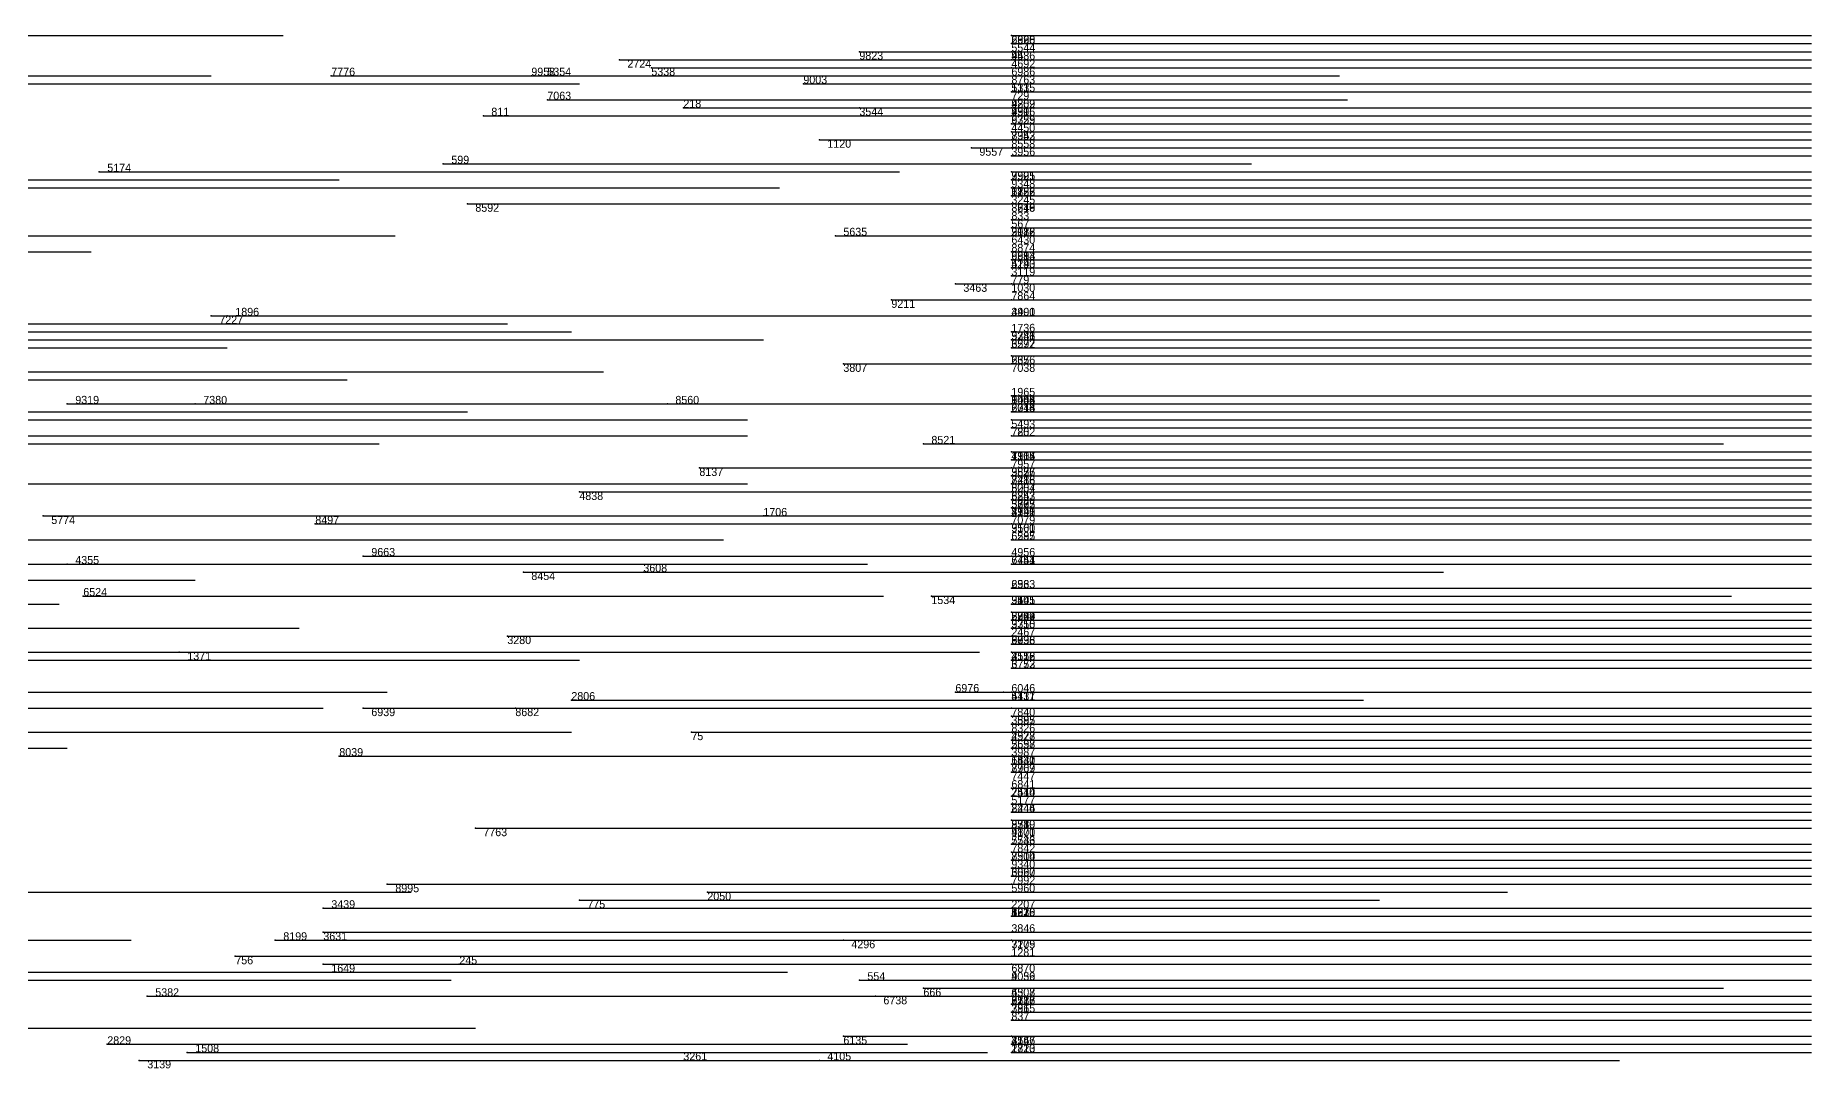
# Model space of a CAD drawing. Extents: x 0 to 1.1, y 0 to 1.
# Drawn here: x 0.878 to 1.1, y 0.501 to 0.63 of the extents above; entities that cross this region are included whole.
import ezdxf

# ---------------------------------------------------------------- set-up
doc = ezdxf.new("R2010")
doc.units = 0
for name, color, linetype in [('Normals', 1, 'CONTINUOUS'), ('Source_points', 5, 'CONTINUOUS'), ('Text', 3, 'CONTINUOUS')]:
    doc.layers.add(name, color=color, linetype=linetype)

msp = doc.modelspace()

# ---------------------------------------------------------------- linework, layer by layer
at = {"layer": 'Normals', "color": 1}
for p, q in [((0.809, 0.63), (0.909, 0.63)), ((1, 0.63, 0.983), (1.1, 0.63, 0.983)), ((1, 0.63, 0.633), (1.1, 0.63, 0.633)), ((1, 0.629, 0.33), (1.1, 0.629, 0.33)), ((1, 0.629, 0.049), (1.1, 0.629, 0.049)), ((0.951, 0.627, 1), (1.051, 0.627, 1)), ((0.955, 0.626), (1.055, 0.626)), ((0.981, 0.628, 1), (1.081, 0.628, 1)), ((1, 0.628, 0.957), (1.1, 0.628, 0.957)), ((1, 0.627, 0.099), (1.1, 0.627, 0.099)), ((1, 0.626, 0.304), (1.1, 0.626, 0.304)), ((1, 0.626, 0.115), (1.1, 0.626, 0.115)), ((0.8, 0.625, 1), (0.9, 0.625, 1)), ((0.846, 0.624), (0.946, 0.624)), ((0.915, 0.625), (1.015, 0.625)), ((0.94, 0.625, 1), (1.04, 0.625, 1)), ((0.941, 0.625), (1.041, 0.625)), ((0.974, 0.624), (1.074, 0.624)), ((1, 0.624, 0.247), (1.1, 0.624, 0.247)), ((1, 0.624, 0.727), (1.1, 0.624, 0.727)), ((0.942, 0.622), (1.042, 0.622)), ((1, 0.623, 0.648), (1.1, 0.623, 0.648)), ((1, 0.623, 0.6), (1.1, 0.623, 0.6)), ((0.934, 0.62), (1.034, 0.62)), ((0.959, 0.621), (1.059, 0.621)), ((0.981, 0.621), (1.081, 0.621)), ((1, 0.621, 0.27), (1.1, 0.621, 0.27)), ((1, 0.621, 0.13), (1.1, 0.621, 0.13)), ((1, 0.621, 0.995), (1.1, 0.621, 0.995)), ((1, 0.621, 0.459), (1.1, 0.621, 0.459)), ((1, 0.62, 0.238), (1.1, 0.62, 0.238)), ((1, 0.62, 0.668), (1.1, 0.62, 0.668)), ((1, 0.619, 0.172), (1.1, 0.619, 0.172)), ((1, 0.618, 0.406), (1.1, 0.618, 0.406)), ((1, 0.618, 0.38), (1.1, 0.618, 0.38)), ((0.976, 0.617), (1.076, 0.617)), ((0.995, 0.616, 1), (1.095, 0.616, 1)), ((1, 0.617, 0.641), (1.1, 0.617, 0.641)), ((1, 0.616, 0.747), (1.1, 0.616, 0.747)), ((1, 0.615, 0.708), (1.1, 0.615, 0.708)), ((0.886, 0.613), (0.986, 0.613)), ((0.929, 0.614, 1), (1.03, 0.614, 1)), ((1, 0.613, 0.867), (1.1, 0.613, 0.867)), ((1, 0.613, 0.786), (1.1, 0.613, 0.786)), ((0.816, 0.612), (0.916, 0.612)), ((0.871, 0.611, 1), (0.971, 0.611, 1)), ((1, 0.612, 0.3), (1.1, 0.612, 0.3)), ((1, 0.612, 0.875), (1.1, 0.612, 0.875)), ((1, 0.611, 0.009), (1.1, 0.611, 0.009)), ((1, 0.611, 0.875), (1.1, 0.611, 0.875)), ((1, 0.611, 0.672), (1.1, 0.611, 0.672)), ((0.932, 0.609, 1), (1.032, 0.609, 1)), ((1, 0.61, 0.76), (1.1, 0.61, 0.76)), ((1, 0.609, 0.555), (1.1, 0.609, 0.555)), ((1, 0.609, 0.334), (1.1, 0.609, 0.334)), ((1, 0.609, 0.526), (1.1, 0.609, 0.526)), ((1, 0.609), (1.1, 0.609)), ((1, 0.607, 0.854), (1.1, 0.607, 0.854)), ((1, 0.607, 0.934), (1.1, 0.607, 0.934)), ((1, 0.606, 0.901), (1.1, 0.606, 0.901)), ((0.823, 0.605), (0.923, 0.605)), ((0.978, 0.605, 1), (1.078, 0.605, 1)), ((1, 0.605, 0.853), (1.1, 0.605, 0.853)), ((1, 0.605, 0.728), (1.1, 0.605, 0.728)), ((1, 0.605, 0.197), (1.1, 0.605, 0.197)), ((0.785, 0.603, 1), (0.885, 0.603, 1)), ((1, 0.603, 0.913), (1.1, 0.603, 0.913)), ((1, 0.603, 0.153), (1.1, 0.603, 0.153)), ((1, 0.603, 0.651), (1.1, 0.603, 0.651)), ((1, 0.603, 0.984), (1.1, 0.603, 0.984)), ((1, 0.602, 0.894), (1.1, 0.602, 0.894)), ((1, 0.601, 0.156), (1.1, 0.601, 0.156)), ((1, 0.6, 0.693), (1.1, 0.6, 0.693)), ((0.993, 0.599, 1), (1.093, 0.599, 1)), ((1, 0.599, 0.965), (1.1, 0.599, 0.965)), ((1, 0.599, 0.977), (1.1, 0.599, 0.977)), ((0.9, 0.595, 1), (1, 0.595, 1)), ((0.902, 0.595, 1), (1.002, 0.595, 1)), ((0.985, 0.597, 1), (1.085, 0.597, 1)), ((1, 0.597, 0.532), (1.1, 0.597, 0.532)), ((1, 0.595, 0.221), (1.1, 0.595, 0.221)), ((1, 0.595, 0.014), (1.1, 0.595, 0.014)), ((0.837, 0.594, 1), (0.937, 0.594, 1)), ((0.845, 0.593), (0.945, 0.593)), ((1, 0.593, 0.73), (1.1, 0.593, 0.73)), ((1, 0.593, 0.933), (1.1, 0.593, 0.933)), ((1, 0.593, 0.672), (1.1, 0.593, 0.672)), ((0.802, 0.591), (0.902, 0.591)), ((0.869, 0.592), (0.969, 0.592)), ((1, 0.592, 0.896), (1.1, 0.592, 0.896)), ((1, 0.592, 0.793), (1.1, 0.592, 0.793)), ((1, 0.591, 0.286), (1.1, 0.591, 0.286)), ((0.979, 0.589, 1), (1.079, 0.589, 1)), ((1, 0.59, 0.54), (1.1, 0.59, 0.54)), ((1, 0.59, 0.621), (1.1, 0.59, 0.621)), ((1, 0.589, 0.689), (1.1, 0.589, 0.689)), ((0.817, 0.587), (0.917, 0.587)), ((0.849, 0.588), (0.949, 0.588)), ((0.882, 0.584), (0.982, 0.584)), ((0.898, 0.584, 1), (0.998, 0.584, 1)), ((0.957, 0.584), (1.057, 0.584)), ((1, 0.585, 0.709), (1.1, 0.585, 0.709)), ((1, 0.585, 0.838), (1.1, 0.585, 0.838)), ((1, 0.585, 0.831), (1.1, 0.585, 0.831)), ((1, 0.585, 0.596), (1.1, 0.585, 0.596)), ((1, 0.584, 0.637), (1.1, 0.584, 0.637)), ((1, 0.584, 0.129), (1.1, 0.584, 0.129)), ((1, 0.584, 0.84), (1.1, 0.584, 0.84)), ((0.832, 0.583, 1), (0.932, 0.583, 1)), ((0.867, 0.582, 1), (0.967, 0.582, 1)), ((1, 0.583, 0.944), (1.1, 0.583, 0.944)), ((1, 0.582, 0.61), (1.1, 0.582, 0.61)), ((0.867, 0.58), (0.967, 0.58)), ((1, 0.581, 0.441), (1.1, 0.581, 0.441)), ((1, 0.58, 0.361), (1.1, 0.58, 0.361)), ((0.821, 0.579, 1), (0.921, 0.579, 1)), ((0.989, 0.579), (1.089, 0.579)), ((1, 0.578, 0.183), (1.1, 0.578, 0.183)), ((0.961, 0.576), (1.061, 0.576)), ((1, 0.577, 0.798), (1.1, 0.577, 0.798)), ((1, 0.577, 0.351), (1.1, 0.577, 0.351)), ((1, 0.576, 0.258), (1.1, 0.576, 0.258)), ((1, 0.576, 0.593), (1.1, 0.576, 0.593)), ((1, 0.576, 0.214), (1.1, 0.576, 0.214)), ((1, 0.575, 0.068), (1.1, 0.575, 0.068)), ((1, 0.575, 0.483), (1.1, 0.575, 0.483)), ((1, 0.575, 0.581), (1.1, 0.575, 0.581)), ((0.84, 0.574, 1), (0.94, 0.574, 1)), ((0.851, 0.574), (0.951, 0.574)), ((0.867, 0.574, 1), (0.967, 0.574, 1)), ((0.946, 0.573), (1.046, 0.573)), ((1, 0.574, 0.599), (1.1, 0.574, 0.599)), ((1, 0.573, 0.17), (1.1, 0.573, 0.17)), ((1, 0.573, 0.675), (1.1, 0.573, 0.675)), ((1, 0.572, 0.794), (1.1, 0.572, 0.794)), ((1, 0.572, 0.875), (1.1, 0.572, 0.875)), ((1, 0.572, 0.509), (1.1, 0.572, 0.509)), ((1, 0.572, 0.275), (1.1, 0.572, 0.275)), ((1, 0.571, 0.537), (1.1, 0.571, 0.537)), ((1, 0.571, 0.612), (1.1, 0.571, 0.612)), ((1, 0.571, 0.97), (1.1, 0.571, 0.97)), ((1, 0.571, 0.563), (1.1, 0.571, 0.563)), ((0.879, 0.57, 1), (0.979, 0.57, 1)), ((0.913, 0.569), (1.013, 0.569)), ((0.969, 0.57, 1), (1.069, 0.57, 1)), ((1, 0.57, 0.938), (1.1, 0.57, 0.938)), ((1, 0.57, 0.685), (1.1, 0.57, 0.685)), ((1, 0.57, 0.479), (1.1, 0.57, 0.479)), ((1, 0.569, 0.407), (1.1, 0.569, 0.407)), ((1, 0.569, 0.387), (1.1, 0.569, 0.387)), ((0.864, 0.567, 1), (0.964, 0.567, 1)), ((1, 0.567, 0.569), (1.1, 0.567, 0.569)), ((1, 0.567, 0.567), (1.1, 0.567, 0.567)), ((0.851, 0.564, 1), (0.951, 0.564, 1)), ((0.882, 0.564, 1), (0.982, 0.564, 1)), ((0.919, 0.565), (1.019, 0.565)), ((1, 0.565, 0.299), (1.1, 0.565, 0.299)), ((1, 0.564, 0.073), (1.1, 0.564, 0.073)), ((1, 0.564, 0.792), (1.1, 0.564, 0.792)), ((0.798, 0.562), (0.898, 0.562)), ((0.939, 0.563), (1.039, 0.563)), ((0.954, 0.563, 1), (1.054, 0.563, 1)), ((0.884, 0.56), (0.984, 0.56)), ((0.99, 0.56, 1), (1.09, 0.56, 1)), ((1, 0.561, 0.519), (1.1, 0.561, 0.519)), ((1, 0.561, 0.34), (1.1, 0.561, 0.34)), ((0.781, 0.559), (0.881, 0.559)), ((1, 0.559, 0.93), (1.1, 0.559, 0.93)), ((1, 0.559, 0.513), (1.1, 0.559, 0.513)), ((1, 0.559, 0.529), (1.1, 0.559, 0.529)), ((1, 0.558, 0.208), (1.1, 0.558, 0.208)), ((0.811, 0.556), (0.911, 0.556)), ((0.937, 0.555), (1.037, 0.555)), ((1, 0.557, 0.372), (1.1, 0.557, 0.372)), ((1, 0.557, 0.422), (1.1, 0.557, 0.422)), ((1, 0.557, 0.752), (1.1, 0.557, 0.752)), ((1, 0.557, 0.174), (1.1, 0.557, 0.174)), ((1, 0.556, 0.133), (1.1, 0.556, 0.133)), ((1, 0.555, 0.662), (1.1, 0.555, 0.662)), ((0.825, 0.553, 1), (0.925, 0.553, 1)), ((0.896, 0.553, 1), (0.996, 0.553, 1)), ((1, 0.554, 0.209), (1.1, 0.554, 0.209)), ((1, 0.554, 0.231), (1.1, 0.554, 0.231)), ((1, 0.554, 0.023), (1.1, 0.554, 0.023)), ((1, 0.554, 0.863), (1.1, 0.554, 0.863)), ((1, 0.554, 0.965), (1.1, 0.554, 0.965)), ((1, 0.553, 0.6), (1.1, 0.553, 0.6)), ((0.846, 0.552, 1), (0.946, 0.552, 1)), ((1, 0.552, 0.458), (1.1, 0.552, 0.458)), ((1, 0.552, 0.304), (1.1, 0.552, 0.304)), ((1, 0.552, 0.875), (1.1, 0.552, 0.875)), ((1, 0.551, 0.052), (1.1, 0.551, 0.052)), ((0.822, 0.548, 1), (0.922, 0.548, 1)), ((0.945, 0.547), (1.044, 0.547)), ((0.993, 0.548, 1), (1.093, 0.548, 1)), ((0.999, 0.548, 1), (1.099, 0.548, 1)), ((1, 0.548, 0.47), (1.1, 0.548, 0.47)), ((1, 0.548, 0.544), (1.1, 0.548, 0.544)), ((0.814, 0.546, 1), (0.914, 0.546, 1)), ((0.919, 0.546), (1.019, 0.546)), ((0.938, 0.546), (1.038, 0.546)), ((1, 0.546, 0.067), (1.1, 0.546, 0.067)), ((1, 0.545, 0.677), (1.1, 0.545, 0.677)), ((1, 0.544, 0.229), (1.1, 0.544, 0.229)), ((1, 0.544, 0.462), (1.1, 0.544, 0.462)), ((0.845, 0.543), (0.945, 0.543)), ((0.96, 0.543, 1), (1.06, 0.543, 1)), ((1, 0.543, 0.375), (1.1, 0.543, 0.375)), ((1, 0.542, 0.288), (1.1, 0.542, 0.288)), ((1, 0.542, 0.785), (1.1, 0.542, 0.785)), ((0.782, 0.541), (0.882, 0.541)), ((0.916, 0.54, 1), (1.016, 0.54, 1)), ((1, 0.541, 0.426), (1.1, 0.541, 0.426)), ((1, 0.54, 0.585), (1.1, 0.54, 0.585)), ((1, 0.54, 0.889), (1.1, 0.54, 0.889)), ((1, 0.54, 0.717), (1.1, 0.54, 0.717)), ((1, 0.539, 0.37), (1.1, 0.539, 0.37)), ((1, 0.539, 0.94), (1.1, 0.539, 0.94)), ((1, 0.538, 0.853), (1.1, 0.538, 0.853)), ((1, 0.538, 0.863), (1.1, 0.538, 0.863)), ((1, 0.536, 0.742), (1.1, 0.536, 0.742)), ((1, 0.535, 0.898), (1.1, 0.535, 0.898)), ((1, 0.535, 0.071), (1.1, 0.535, 0.071)), ((1, 0.535, 0.518), (1.1, 0.535, 0.518)), ((1, 0.534, 0.471), (1.1, 0.534, 0.471)), ((1, 0.533, 0.128), (1.1, 0.533, 0.128)), ((0.933, 0.531, 1), (1.033, 0.531, 1)), ((1, 0.532, 0.057), (1.1, 0.532, 0.057)), ((1, 0.531, 0.358), (1.1, 0.531, 0.358)), ((1, 0.531, 0.865), (1.1, 0.531, 0.865)), ((1, 0.531, 0.572), (1.1, 0.531, 0.572)), ((1, 0.531, 0.946), (1.1, 0.531, 0.946)), ((1, 0.529, 0.172), (1.1, 0.529, 0.172)), ((1, 0.529, 0.842), (1.1, 0.529, 0.842)), ((1, 0.528, 0.233), (1.1, 0.528, 0.233)), ((1, 0.527, 0.94), (1.1, 0.527, 0.94)), ((1, 0.527, 0.678), (1.1, 0.527, 0.678)), ((0.922, 0.524, 1), (1.022, 0.524, 1)), ((1, 0.526, 0.413), (1.1, 0.526, 0.413)), ((1, 0.525, 0.786), (1.1, 0.525, 0.786)), ((1, 0.525, 0.135), (1.1, 0.525, 0.135)), ((1, 0.525, 0.82), (1.1, 0.525, 0.82)), ((1, 0.524, 0.106), (1.1, 0.524, 0.106)), ((0.825, 0.523, 1), (0.925, 0.523, 1)), ((0.946, 0.522, 1), (1.046, 0.522, 1)), ((0.962, 0.523, 1), (1.062, 0.523, 1)), ((0.914, 0.521, 1), (1.014, 0.521, 1)), ((1, 0.521, 0.042), (1.1, 0.521, 0.042)), ((1, 0.521, 0.911), (1.1, 0.521, 0.911)), ((1, 0.521, 0.714), (1.1, 0.521, 0.714)), ((1, 0.521, 0.369), (1.1, 0.521, 0.369)), ((1, 0.52, 0.361), (1.1, 0.52, 0.361)), ((0.914, 0.518), (1.014, 0.518)), ((1, 0.518, 0.391), (1.1, 0.518, 0.391)), ((0.79, 0.517, 1), (0.89, 0.517, 1)), ((0.903, 0.515), (1.003, 0.515)), ((0.908, 0.517, 1), (1.008, 0.517, 1)), ((0.979, 0.517, 1), (1.079, 0.517, 1)), ((1, 0.517, 0.146), (1.1, 0.517, 0.146)), ((1, 0.517, 0.269), (1.1, 0.517, 0.269)), ((1, 0.515, 0.543), (1.1, 0.515, 0.543)), ((0.85, 0.513), (0.95, 0.513)), ((0.872, 0.513, 1), (0.972, 0.513, 1)), ((0.914, 0.514, 1), (1.014, 0.514, 1)), ((0.931, 0.514, 1), (1.031, 0.514, 1)), ((1, 0.514, 0.496), (1.1, 0.514, 0.496)), ((0.831, 0.512), (0.93, 0.512)), ((0.981, 0.512, 1), (1.081, 0.512, 1)), ((0.989, 0.511, 1), (1.089, 0.511, 1)), ((1, 0.512, 0.932), (1.1, 0.512, 0.932)), ((1, 0.512, 0.905), (1.1, 0.512, 0.905)), ((0.892, 0.51, 1), (0.992, 0.51, 1)), ((0.983, 0.51, 1), (1.083, 0.51, 1)), ((1, 0.51, 0.731), (1.1, 0.51, 0.731)), ((1, 0.51, 0.484), (1.1, 0.51, 0.484)), ((1, 0.51, 0.833), (1.1, 0.51, 0.833)), ((1, 0.509, 0.404), (1.1, 0.509, 0.404)), ((1, 0.509, 0.939), (1.1, 0.509, 0.939)), ((1, 0.509, 0.002), (1.1, 0.509, 0.002)), ((1, 0.508, 0.044), (1.1, 0.508, 0.044)), ((1, 0.508, 0.209), (1.1, 0.508, 0.209)), ((1, 0.507, 0.073), (1.1, 0.507, 0.073)), ((0.833, 0.506), (0.933, 0.506)), ((0.887, 0.504, 1), (0.987, 0.504, 1)), ((0.979, 0.505), (1.079, 0.505)), ((1, 0.505, 0.995), (1.1, 0.505, 0.995)), ((1, 0.505, 0.522), (1.1, 0.505, 0.522)), ((1, 0.504, 0.088), (1.1, 0.504, 0.088)), ((0.891, 0.502), (0.991, 0.502)), ((0.897, 0.503, 1), (0.997, 0.503, 1)), ((0.959, 0.502), (1.059, 0.502)), ((0.976, 0.502), (1.076, 0.502)), ((1, 0.503, 0.463), (1.1, 0.503, 0.463)), ((1, 0.503, 0.319), (1.1, 0.503, 0.319))]:
    msp.add_line(p, q, dxfattribs=at)
at = {"layer": 'Source_points', "color": 5}
for p in [(1, 0.63, 0.983), (1, 0.63, 0.633), (1, 0.629, 0.33), (1, 0.629, 0.049), (0.951, 0.627, 1), (0.955, 0.626), (0.981, 0.628, 1), (1, 0.628, 0.957), (1, 0.627, 0.099), (1, 0.626, 0.304), (1, 0.626, 0.115), (0.915, 0.625), (0.94, 0.625, 1), (0.941, 0.625), (0.974, 0.624), (1, 0.624, 0.247), (1, 0.624, 0.727), (0.942, 0.622), (1, 0.623, 0.648), (1, 0.623, 0.6), (0.934, 0.62), (0.959, 0.621), (0.981, 0.621), (1, 0.621, 0.27), (1, 0.621, 0.13), (1, 0.621, 0.995), (1, 0.621, 0.459), (1, 0.62, 0.238), (1, 0.62, 0.668), (1, 0.619, 0.172), (1, 0.618, 0.406), (1, 0.618, 0.38), (0.976, 0.617), (0.995, 0.616, 1), (1, 0.617, 0.641), (1, 0.616, 0.747), (1, 0.615, 0.708), (0.886, 0.613), (0.929, 0.614, 1), (1, 0.613, 0.867), (1, 0.613, 0.786), (1, 0.612, 0.3), (1, 0.612, 0.875), (1, 0.611, 0.009), (1, 0.611, 0.875), (1, 0.611, 0.672), (0.932, 0.609, 1), (1, 0.61, 0.76), (1, 0.609, 0.555), (1, 0.609, 0.334), (1, 0.609, 0.526), (1, 0.609), (1, 0.607, 0.854), (1, 0.607, 0.934), (1, 0.606, 0.901), (0.978, 0.605, 1), (1, 0.605, 0.853), (1, 0.605, 0.728), (1, 0.605, 0.197), (1, 0.603, 0.913), (1, 0.603, 0.153), (1, 0.603, 0.651), (1, 0.603, 0.984), (1, 0.602, 0.894), (1, 0.601, 0.156), (1, 0.6, 0.693), (0.993, 0.599, 1), (1, 0.599, 0.965), (1, 0.599, 0.977), (0.9, 0.595, 1), (0.902, 0.595, 1), (0.985, 0.597, 1), (1, 0.597, 0.532), (1, 0.595, 0.221), (1, 0.595, 0.014), (1, 0.593, 0.73), (1, 0.593, 0.933), (1, 0.593, 0.672), (1, 0.592, 0.896), (1, 0.592, 0.793), (1, 0.591, 0.286), (0.979, 0.589, 1), (1, 0.59, 0.54), (1, 0.59, 0.621), (1, 0.589, 0.689), (0.882, 0.584), (0.898, 0.584, 1), (0.957, 0.584), (1, 0.585, 0.709), (1, 0.585, 0.838), (1, 0.585, 0.831), (1, 0.585, 0.596), (1, 0.584, 0.637), (1, 0.584, 0.129), (1, 0.584, 0.84), (1, 0.583, 0.944), (1, 0.582, 0.61), (1, 0.581, 0.441), (1, 0.58, 0.361), (0.989, 0.579), (1, 0.578, 0.183), (0.961, 0.576), (1, 0.577, 0.798), (1, 0.577, 0.351), (1, 0.576, 0.258), (1, 0.576, 0.593), (1, 0.576, 0.214), (1, 0.575, 0.068), (1, 0.575, 0.483), (1, 0.575, 0.581), (0.946, 0.573), (1, 0.574, 0.599), (1, 0.573, 0.17), (1, 0.573, 0.675), (1, 0.572, 0.794), (1, 0.572, 0.875), (1, 0.572, 0.509), (1, 0.572, 0.275), (1, 0.571, 0.537), (1, 0.571, 0.612), (1, 0.571, 0.97), (1, 0.571, 0.563), (0.879, 0.57, 1), (0.913, 0.569), (0.969, 0.57, 1), (1, 0.57, 0.938), (1, 0.57, 0.685), (1, 0.57, 0.479), (1, 0.569, 0.407), (1, 0.569, 0.387), (1, 0.567, 0.569), (1, 0.567, 0.567), (0.882, 0.564, 1), (0.919, 0.565), (1, 0.565, 0.299), (1, 0.564, 0.073), (1, 0.564, 0.792), (0.939, 0.563), (0.954, 0.563, 1), (0.884, 0.56), (0.99, 0.56, 1), (1, 0.561, 0.519), (1, 0.561, 0.34), (1, 0.559, 0.93), (1, 0.559, 0.513), (1, 0.559, 0.529), (1, 0.558, 0.208), (0.937, 0.555), (1, 0.557, 0.372), (1, 0.557, 0.422), (1, 0.557, 0.752), (1, 0.557, 0.174), (1, 0.556, 0.133), (1, 0.555, 0.662), (0.896, 0.553, 1), (1, 0.554, 0.209), (1, 0.554, 0.231), (1, 0.554, 0.023), (1, 0.554, 0.863), (1, 0.554, 0.965), (1, 0.553, 0.6), (1, 0.552, 0.458), (1, 0.552, 0.304), (1, 0.552, 0.875), (1, 0.551, 0.052), (0.945, 0.547), (0.993, 0.548, 1), (0.999, 0.548, 1), (1, 0.548, 0.47), (1, 0.548, 0.544), (0.919, 0.546), (0.938, 0.546), (1, 0.546, 0.067), (1, 0.545, 0.677), (1, 0.544, 0.229), (1, 0.544, 0.462), (0.96, 0.543, 1), (1, 0.543, 0.375), (1, 0.542, 0.288), (1, 0.542, 0.785), (0.916, 0.54, 1), (1, 0.541, 0.426), (1, 0.54, 0.585), (1, 0.54, 0.889), (1, 0.54, 0.717), (1, 0.539, 0.37), (1, 0.539, 0.94), (1, 0.538, 0.853), (1, 0.538, 0.863), (1, 0.536, 0.742), (1, 0.535, 0.898), (1, 0.535, 0.071), (1, 0.535, 0.518), (1, 0.534, 0.471), (1, 0.533, 0.128), (0.933, 0.531, 1), (1, 0.532, 0.057), (1, 0.531, 0.358), (1, 0.531, 0.865), (1, 0.531, 0.572), (1, 0.531, 0.946), (1, 0.529, 0.172), (1, 0.529, 0.842), (1, 0.528, 0.233), (1, 0.527, 0.94), (1, 0.527, 0.678), (0.922, 0.524, 1), (1, 0.526, 0.413), (1, 0.525, 0.786), (1, 0.525, 0.135), (1, 0.525, 0.82), (1, 0.524, 0.106), (0.946, 0.522, 1), (0.962, 0.523, 1), (0.914, 0.521, 1), (1, 0.521, 0.042), (1, 0.521, 0.911), (1, 0.521, 0.714), (1, 0.521, 0.369), (1, 0.52, 0.361), (0.914, 0.518), (1, 0.518, 0.391), (0.903, 0.515), (0.908, 0.517, 1), (0.979, 0.517, 1), (1, 0.517, 0.146), (1, 0.517, 0.269), (1, 0.515, 0.543), (0.914, 0.514, 1), (0.931, 0.514, 1), (1, 0.514, 0.496), (0.981, 0.512, 1), (0.989, 0.511, 1), (1, 0.512, 0.932), (1, 0.512, 0.905), (0.892, 0.51, 1), (0.983, 0.51, 1), (1, 0.51, 0.731), (1, 0.51, 0.484), (1, 0.51, 0.833), (1, 0.509, 0.404), (1, 0.509, 0.939), (1, 0.509, 0.002), (1, 0.508, 0.044), (1, 0.508, 0.209), (1, 0.507, 0.073), (0.887, 0.504, 1), (0.979, 0.505), (1, 0.505, 0.995), (1, 0.505, 0.522), (1, 0.504, 0.088), (0.891, 0.502), (0.897, 0.503, 1), (0.959, 0.502), (0.976, 0.502), (1, 0.503, 0.463), (1, 0.503, 0.319)]:
    msp.add_point(p, dxfattribs=at)

# ---------------------------------------------------------------- texts
at = {"layer": 'Text', "color": 3}
for s, p in [('5390', (1, 0.629, 0.633)), ('5544', (1, 0.628, 0.33)), ('2925', (1, 0.629, 0.983)), ('6668', (1, 0.629, 0.049)), ('7776', (0.915, 0.625)), ('9958', (0.94, 0.625, 1)), ('5354', (0.942, 0.625)), ('2724', (0.952, 0.626, 1)), ('5338', (0.955, 0.625)), ('9823', (0.981, 0.627, 1)), ('4586', (1, 0.627, 0.099)), ('4692', (1, 0.626, 0.304)), ('9436', (1, 0.627, 0.957)), ('6986', (1, 0.625, 0.115)), ('9003', (0.974, 0.624)), ('5115', (1, 0.623, 0.6)), ('8763', (1, 0.624, 0.727)), ('1335', (1, 0.623, 0.247)), ('7063', (0.942, 0.622)), ('218', (0.959, 0.621)), ('4259', (1, 0.621, 0.13)), ('9802', (1, 0.621, 0.459)), ('729', (1, 0.622, 0.648)), ('811', (0.935, 0.62)), ('3544', (0.981, 0.62)), ('430', (1, 0.62, 0.27)), ('9516', (1, 0.62, 0.668)), ('9355', (1, 0.619, 0.172)), ('7995', (1, 0.62, 0.995)), ('6729', (1, 0.619, 0.238)), ('4450', (1, 0.618, 0.406)), ('8953', (1, 0.617, 0.641)), ('7342', (1, 0.617, 0.38)), ('599', (0.93, 0.614, 1)), ('1120', (0.977, 0.616)), ('9557', (0.996, 0.615, 1)), ('3956', (1, 0.615, 0.708)), ('8558', (1, 0.616, 0.747)), ('5174', (0.887, 0.613)), ('392', (1, 0.612, 0.867)), ('9501', (1, 0.612, 0.875)), ('7595', (1, 0.612, 0.786)), ('5286', (1, 0.61, 0.875)), ('9348', (1, 0.611, 0.3)), ('2825', (1, 0.61, 0.009)), ('6732', (1, 0.61, 0.672)), ('1153', (1, 0.61, 0.76)), ('8592', (0.933, 0.608, 1)), ('3245', (1, 0.609, 0.555)), ('3346', (1, 0.608, 0.334)), ('3618', (1, 0.608, 0.526)), ('8219', (1, 0.608)), ('5635', (0.979, 0.605, 1)), ('567', (1, 0.606, 0.854)), ('3176', (1, 0.605, 0.728)), ('833', (1, 0.607, 0.934)), ('9012', (1, 0.605, 0.901)), ('2988', (1, 0.605, 0.853)), ('8874', (1, 0.603, 0.651)), ('6430', (1, 0.604, 0.197)), ('4293', (1, 0.601, 0.894)), ('5140', (1, 0.601, 0.156)), ('9614', (1, 0.602, 0.984)), ('6594', (1, 0.602, 0.913)), ('6983', (1, 0.602, 0.153)), ('3119', (1, 0.6, 0.693)), ('779', (1, 0.599, 0.965)), ('3463', (0.994, 0.598, 1)), ('7864', (1, 0.597, 0.532)), ('1030', (1, 0.598, 0.977)), ('7227', (0.901, 0.594, 1)), ('1896', (0.903, 0.595, 1)), ('9211', (0.985, 0.596, 1)), ('4900', (1, 0.595, 0.014)), ('3491', (1, 0.595, 0.221)), ('5786', (1, 0.592, 0.933)), ('9283', (1, 0.592, 0.793)), ('9341', (1, 0.592, 0.672)), ('1736', (1, 0.593, 0.73)), ('3572', (1, 0.591, 0.286)), ('6297', (1, 0.591, 0.896)), ('3807', (0.979, 0.588, 1)), ('667', (1, 0.589, 0.54)), ('2356', (1, 0.589, 0.621)), ('7038', (1, 0.588, 0.689)), ('1965', (1, 0.585, 0.838)), ('9319', (0.883, 0.584)), ('7380', (0.899, 0.584, 1)), ('8560', (0.958, 0.584)), ('9008', (1, 0.584, 0.596)), ('9466', (1, 0.584, 0.84)), ('6042', (1, 0.584, 0.831)), ('2046', (1, 0.583, 0.637)), ('2344', (1, 0.583, 0.129)), ('6713', (1, 0.583, 0.944)), ('1454', (1, 0.584, 0.709)), ('5493', (1, 0.581, 0.61)), ('8521', (0.99, 0.579)), ('7252', (1, 0.58, 0.441)), ('7802', (1, 0.58, 0.361)), ('4907', (1, 0.577, 0.183)), ('7164', (1, 0.577, 0.351)), ('1315', (1, 0.577, 0.798)), ('8137', (0.961, 0.575)), ('3827', (1, 0.575, 0.258)), ('3855', (1, 0.575, 0.068)), ('9576', (1, 0.575, 0.214)), ('8218', (1, 0.574, 0.581)), ('7957', (1, 0.576, 0.593)), ('7486', (1, 0.574, 0.483)), ('4838', (0.946, 0.572)), ('5207', (1, 0.573, 0.599)), ('8054', (1, 0.573, 0.675)), ('8357', (1, 0.572, 0.509)), ('8843', (1, 0.572, 0.275)), ('62', (1, 0.572, 0.17)), ('1706', (0.969, 0.57, 1)), ('4940', (1, 0.57, 0.938)), ('3377', (1, 0.571, 0.794)), ('3663', (1, 0.571, 0.875)), ('3695', (1, 0.571, 0.537)), ('5707', (1, 0.571, 0.612)), ('8191', (1, 0.57, 0.97)), ('8542', (1, 0.57, 0.563)), ('7795', (1, 0.57, 0.479)), ('5774', (0.88, 0.569, 1)), ('8497', (0.913, 0.569)), ('3101', (1, 0.568, 0.407)), ('9560', (1, 0.568, 0.387)), ('7079', (1, 0.569, 0.685)), ('5295', (1, 0.567, 0.569)), ('6587', (1, 0.567, 0.567)), ('4355', (0.883, 0.564, 1)), ('9663', (0.92, 0.565)), ('3608', (0.954, 0.563, 1)), ('4956', (1, 0.565, 0.299)), ('6754', (1, 0.564, 0.073)), ('7441', (1, 0.564, 0.792)), ('8454', (0.94, 0.562)), ('696', (1, 0.561, 0.519)), ('2533', (1, 0.561, 0.34)), ('6524', (0.884, 0.56)), ('1534', (0.99, 0.559, 1)), ('3105', (1, 0.559, 0.93)), ('9441', (1, 0.559, 0.513)), ('9541', (1, 0.559, 0.529)), ('3749', (1, 0.557, 0.752)), ('5924', (1, 0.557, 0.208)), ('8267', (1, 0.557, 0.174)), ('2809', (1, 0.557, 0.372)), ('3280', (0.937, 0.554)), ('3715', (1, 0.556, 0.422)), ('583', (1, 0.554, 0.231)), ('5098', (1, 0.554, 0.863)), ('9350', (1, 0.556, 0.133)), ('97', (1, 0.554, 0.209)), ('893', (1, 0.554, 0.023)), ('2467', (1, 0.555, 0.662)), ('6096', (1, 0.554, 0.965)), ('1371', (0.897, 0.552, 1)), ('4578', (1, 0.552, 0.875)), ('3116', (1, 0.552, 0.6)), ('2152', (1, 0.552, 0.458)), ('3773', (1, 0.551, 0.304)), ('6752', (1, 0.551, 0.052)), ('6976', (0.993, 0.548, 1)), ('6046', (1, 0.548, 1)), ('2806', (0.945, 0.547)), ('4417', (1, 0.547, 0.47)), ('5131', (1, 0.547, 0.544)), ('6939', (0.92, 0.545)), ('8682', (0.938, 0.545)), ('3597', (1, 0.544, 0.229)), ('3885', (1, 0.544, 0.677)), ('8326', (1, 0.543, 0.462)), ('7840', (1, 0.545, 0.067)), ('75', (0.96, 0.542, 1)), ('4977', (1, 0.542, 0.288)), ('5597', (1, 0.541, 0.785)), ('2528', (1, 0.542, 0.375)), ('2658', (1, 0.541, 0.426)), ('8039', (0.916, 0.54, 1)), ('3987', (1, 0.54, 0.889)), ('6837', (1, 0.539, 0.717)), ('1440', (1, 0.539, 0.585)), ('1631', (1, 0.539, 0.37)), ('8967', (1, 0.538, 0.863)), ('7709', (1, 0.538, 0.94)), ('7447', (1, 0.537, 0.853)), ('5177', (1, 0.534, 0.071)), ('6841', (1, 0.536, 0.742)), ('2544', (1, 0.535, 0.898)), ('7410', (1, 0.535, 0.518)), ('8446', (1, 0.533, 0.471)), ('2244', (1, 0.533, 0.128)), ('7763', (0.934, 0.53, 1)), ('4871', (1, 0.53, 0.865)), ('334', (1, 0.531, 0.358)), ('8589', (1, 0.531, 0.572)), ('9710', (1, 0.531, 0.057)), ('9100', (1, 0.53, 0.946)), ('5533', (1, 0.529, 0.172)), ('7746', (1, 0.529, 0.842)), ('7842', (1, 0.528, 0.233)), ('8900', (1, 0.527, 0.678)), ('9340', (1, 0.526, 0.413)), ('7514', (1, 0.527, 0.94)), ('8995', (0.923, 0.523, 1)), ('3067', (1, 0.525, 0.786)), ('5960', (1, 0.523, 0.106)), ('6890', (1, 0.525, 0.135)), ('7992', (1, 0.524, 0.82)), ('3439', (0.915, 0.521, 1)), ('775', (0.947, 0.521, 1)), ('2050', (0.962, 0.522, 1)), ('2207', (1, 0.521, 0.911)), ('4976', (1, 0.52, 0.361)), ('5639', (1, 0.52, 0.714)), ('8215', (1, 0.52, 0.369)), ('1320', (1, 0.52, 0.042)), ('8199', (0.909, 0.517, 1)), ('3631', (0.914, 0.517)), ('3846', (1, 0.518, 0.391)), ('756', (0.903, 0.514)), ('245', (0.931, 0.514, 1)), ('4296', (0.98, 0.516, 1)), ('3205', (1, 0.516, 0.146)), ('7179', (1, 0.516, 0.269)), ('1281', (1, 0.515, 0.543)), ('1649', (0.915, 0.513, 1)), ('554', (0.982, 0.512, 1)), ('4059', (1, 0.512, 0.932)), ('9036', (1, 0.512, 0.905)), ('6870', (1, 0.513, 0.496)), ('5382', (0.893, 0.51, 1)), ('666', (0.989, 0.51, 1)), ('4508', (1, 0.51, 0.731)), ('6307', (1, 0.51, 0.484)), ('6738', (0.984, 0.509, 1)), ('391', (1, 0.508, 0.044)), ('8578', (1, 0.509, 0.833)), ('9777', (1, 0.509, 0.002)), ('718', (1, 0.509, 0.404)), ('6216', (1, 0.509, 0.939)), ('7865', (1, 0.508, 0.209)), ('837', (1, 0.507, 0.073)), ('2829', (0.887, 0.504, 1)), ('1508', (0.898, 0.503, 1)), ('6135', (0.979, 0.504)), ('4546', (1, 0.504, 0.522)), ('374', (1, 0.504, 0.995)), ('7167', (1, 0.504, 0.088)), ('2710', (1, 0.503, 0.319)), ('1823', (1, 0.503, 0.463)), ('3139', (0.892, 0.501)), ('3261', (0.959, 0.502)), ('4105', (0.977, 0.502))]:
    msp.add_text(s, height=0.001, dxfattribs=at).set_placement(p)

doc.saveas('drawing.dxf')
